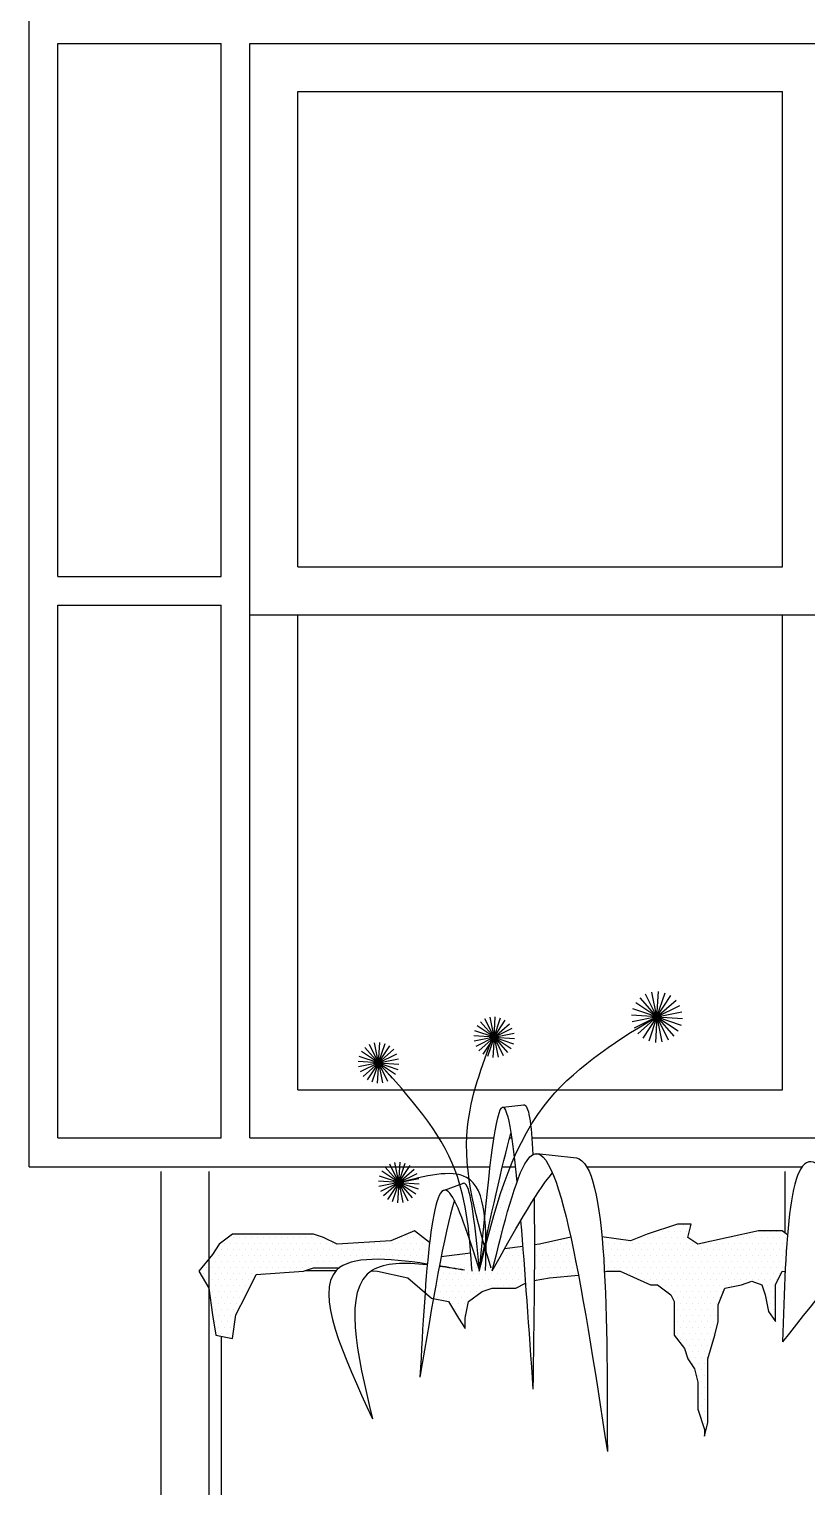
# Model space of a CAD drawing. Extents: x -7 to 295, y -11 to 39.
# Drawn here: x 201.879 to 202.69, y 21.892 to 23.41 of the extents above; entities that cross this region are included whole.
import ezdxf

# ---------------------------------------------------------------- set-up
doc = ezdxf.new("R2010")
doc.units = 0
doc.header["$LTSCALE"] = 20
doc.layers.get('0').update_dxf_attribs({"linetype": 'CONTINUOUS'})
for name, color, linetype in [('TELHADO', 1, 'CONTINUOUS'), ('VEGETAÇÃO', 92, 'CONTINUOUS'), ('VISTAP', 244, 'CONTINUOUS')]:
    doc.layers.add(name, color=color, linetype=linetype)

# ---------------------------------------------------------------- blocks, each defined once
blk = doc.blocks.new('*X38')
at = {"color": 0, "linetype": 'CONTINUOUS'}
for p, q in [((-18.7625, -31.175), (-18.7625, -31.175)), ((-18.75625, -31.175), (-18.75625, -31.175)), ((-18.75, -31.175), (-18.75, -31.175)), ((-18.74375, -31.175), (-18.74375, -31.175)), ((-18.7375, -31.175), (-18.7375, -31.175)), ((-18.73125, -31.175), (-18.73125, -31.175)), ((-18.725, -31.175), (-18.725, -31.175)), ((-18.71875, -31.175), (-18.71875, -31.175)), ((-18.7125, -31.175), (-18.7125, -31.175)), ((-18.70625, -31.175), (-18.70625, -31.175)), ((-18.7, -31.175), (-18.7, -31.175)), ((-18.69375, -31.175), (-18.69375, -31.175)), ((-18.6875, -31.175), (-18.6875, -31.175)), ((-18.68125, -31.175), (-18.68125, -31.175)), ((-18.675, -31.175), (-18.675, -31.175)), ((-18.66875, -31.175), (-18.66875, -31.175)), ((-18.5875, -31.175), (-18.5875, -31.175)), ((-18.58125, -31.175), (-18.58125, -31.175)), ((-18.575, -31.175), (-18.575, -31.175)), ((-18.56875, -31.175), (-18.56875, -31.175)), ((-18.775, -31.1875), (-18.775, -31.1875)), ((-18.771875, -31.18125), (-18.771875, -31.18125)), ((-18.76875, -31.1875), (-18.76875, -31.1875)), ((-18.765625, -31.18125), (-18.765625, -31.18125)), ((-18.7625, -31.1875), (-18.7625, -31.1875)), ((-18.759375, -31.18125), (-18.759375, -31.18125)), ((-18.75625, -31.1875), (-18.75625, -31.1875)), ((-18.753125, -31.18125), (-18.753125, -31.18125)), ((-18.75, -31.1875), (-18.75, -31.1875)), ((-18.746875, -31.18125), (-18.746875, -31.18125)), ((-18.74375, -31.1875), (-18.74375, -31.1875)), ((-18.740625, -31.18125), (-18.740625, -31.18125)), ((-18.7375, -31.1875), (-18.7375, -31.1875)), ((-18.734375, -31.18125), (-18.734375, -31.18125)), ((-18.73125, -31.1875), (-18.73125, -31.1875)), ((-18.728125, -31.18125), (-18.728125, -31.18125)), ((-18.725, -31.1875), (-18.725, -31.1875)), ((-18.721875, -31.18125), (-18.721875, -31.18125)), ((-18.71875, -31.1875), (-18.71875, -31.1875)), ((-18.715625, -31.18125), (-18.715625, -31.18125)), ((-18.7125, -31.1875), (-18.7125, -31.1875)), ((-18.709375, -31.18125), (-18.709375, -31.18125)), ((-18.70625, -31.1875), (-18.70625, -31.1875)), ((-18.703125, -31.18125), (-18.703125, -31.18125)), ((-18.7, -31.1875), (-18.7, -31.1875)), ((-18.696875, -31.18125), (-18.696875, -31.18125)), ((-18.69375, -31.1875), (-18.69375, -31.1875)), ((-18.690625, -31.18125), (-18.690625, -31.18125)), ((-18.6875, -31.1875), (-18.6875, -31.1875)), ((-18.684375, -31.18125), (-18.684375, -31.18125)), ((-18.68125, -31.1875), (-18.68125, -31.1875)), ((-18.678125, -31.18125), (-18.678125, -31.18125)), ((-18.675, -31.1875), (-18.675, -31.1875)), ((-18.671875, -31.18125), (-18.671875, -31.18125)), ((-18.66875, -31.1875), (-18.66875, -31.1875)), ((-18.665625, -31.18125), (-18.665625, -31.18125)), ((-18.6625, -31.1875), (-18.6625, -31.1875)), ((-18.659375, -31.18125), (-18.659375, -31.18125)), ((-18.65625, -31.1875), (-18.65625, -31.1875)), ((-18.65, -31.1875), (-18.65, -31.1875)), ((-18.64375, -31.1875), (-18.64375, -31.1875)), ((-18.640625, -31.18125), (-18.640625, -31.18125)), ((-18.6375, -31.1875), (-18.6375, -31.1875)), ((-18.634375, -31.18125), (-18.634375, -31.18125)), ((-18.63125, -31.1875), (-18.63125, -31.1875)), ((-18.628125, -31.18125), (-18.628125, -31.18125)), ((-18.625, -31.1875), (-18.625, -31.1875)), ((-18.621875, -31.18125), (-18.621875, -31.18125)), ((-18.61875, -31.1875), (-18.61875, -31.1875)), ((-18.615625, -31.18125), (-18.615625, -31.18125)), ((-18.6125, -31.1875), (-18.6125, -31.1875)), ((-18.609375, -31.18125), (-18.609375, -31.18125)), ((-18.60625, -31.1875), (-18.60625, -31.1875)), ((-18.603125, -31.18125), (-18.603125, -31.18125)), ((-18.6, -31.1875), (-18.6, -31.1875)), ((-18.596875, -31.18125), (-18.596875, -31.18125)), ((-18.59375, -31.1875), (-18.59375, -31.1875)), ((-18.590625, -31.18125), (-18.590625, -31.18125)), ((-18.5875, -31.1875), (-18.5875, -31.1875)), ((-18.584375, -31.18125), (-18.584375, -31.18125)), ((-18.58125, -31.1875), (-18.58125, -31.1875)), ((-18.578125, -31.18125), (-18.578125, -31.18125)), ((-18.575, -31.1875), (-18.575, -31.1875)), ((-18.571875, -31.18125), (-18.571875, -31.18125)), ((-18.56875, -31.1875), (-18.56875, -31.1875)), ((-18.565625, -31.18125), (-18.565625, -31.18125)), ((-18.5625, -31.1875), (-18.5625, -31.1875)), ((-18.559375, -31.18125), (-18.559375, -31.18125)), ((-18.7875, -31.2), (-18.7875, -31.2)), ((-18.784375, -31.19375), (-18.784375, -31.19375)), ((-18.78125, -31.2), (-18.78125, -31.2)), ((-18.778125, -31.19375), (-18.778125, -31.19375)), ((-18.775, -31.2), (-18.775, -31.2)), ((-18.771875, -31.19375), (-18.771875, -31.19375)), ((-18.76875, -31.2), (-18.76875, -31.2)), ((-18.765625, -31.19375), (-18.765625, -31.19375)), ((-18.7625, -31.2), (-18.7625, -31.2)), ((-18.759375, -31.19375), (-18.759375, -31.19375)), ((-18.75625, -31.2), (-18.75625, -31.2)), ((-18.753125, -31.19375), (-18.753125, -31.19375)), ((-18.75, -31.2), (-18.75, -31.2)), ((-18.746875, -31.19375), (-18.746875, -31.19375)), ((-18.74375, -31.2), (-18.74375, -31.2)), ((-18.740625, -31.19375), (-18.740625, -31.19375)), ((-18.7375, -31.2), (-18.7375, -31.2)), ((-18.734375, -31.19375), (-18.734375, -31.19375)), ((-18.73125, -31.2), (-18.73125, -31.2)), ((-18.728125, -31.19375), (-18.728125, -31.19375)), ((-18.725, -31.2), (-18.725, -31.2)), ((-18.721875, -31.19375), (-18.721875, -31.19375)), ((-18.71875, -31.2), (-18.71875, -31.2)), ((-18.715625, -31.19375), (-18.715625, -31.19375)), ((-18.7125, -31.2), (-18.7125, -31.2)), ((-18.709375, -31.19375), (-18.709375, -31.19375)), ((-18.70625, -31.2), (-18.70625, -31.2)), ((-18.703125, -31.19375), (-18.703125, -31.19375)), ((-18.7, -31.2), (-18.7, -31.2)), ((-18.696875, -31.19375), (-18.696875, -31.19375)), ((-18.69375, -31.2), (-18.69375, -31.2)), ((-18.690625, -31.19375), (-18.690625, -31.19375)), ((-18.6875, -31.2), (-18.6875, -31.2)), ((-18.684375, -31.19375), (-18.684375, -31.19375)), ((-18.68125, -31.2), (-18.68125, -31.2)), ((-18.678125, -31.19375), (-18.678125, -31.19375)), ((-18.675, -31.2), (-18.675, -31.2)), ((-18.671875, -31.19375), (-18.671875, -31.19375)), ((-18.66875, -31.2), (-18.66875, -31.2)), ((-18.665625, -31.19375), (-18.665625, -31.19375)), ((-18.6625, -31.2), (-18.6625, -31.2)), ((-18.659375, -31.19375), (-18.659375, -31.19375)), ((-18.65625, -31.2), (-18.65625, -31.2)), ((-18.653125, -31.19375), (-18.653125, -31.19375)), ((-18.65, -31.2), (-18.65, -31.2)), ((-18.646875, -31.19375), (-18.646875, -31.19375)), ((-18.64375, -31.2), (-18.64375, -31.2)), ((-18.640625, -31.19375), (-18.640625, -31.19375)), ((-18.6375, -31.2), (-18.6375, -31.2)), ((-18.634375, -31.19375), (-18.634375, -31.19375)), ((-18.628125, -31.19375), (-18.628125, -31.19375)), ((-18.621875, -31.19375), (-18.621875, -31.19375)), ((-18.615625, -31.19375), (-18.615625, -31.19375)), ((-18.609375, -31.19375), (-18.609375, -31.19375)), ((-18.603125, -31.19375), (-18.603125, -31.19375)), ((-18.596875, -31.19375), (-18.596875, -31.19375)), ((-18.590625, -31.19375), (-18.590625, -31.19375)), ((-18.584375, -31.19375), (-18.584375, -31.19375)), ((-18.578125, -31.19375), (-18.578125, -31.19375)), ((-18.575, -31.2), (-18.575, -31.2)), ((-18.571875, -31.19375), (-18.571875, -31.19375)), ((-18.56875, -31.2), (-18.56875, -31.2)), ((-18.565625, -31.19375), (-18.565625, -31.19375)), ((-18.5625, -31.2), (-18.5625, -31.2)), ((-18.79375, -31.2125), (-18.79375, -31.2125)), ((-18.790625, -31.20625), (-18.790625, -31.20625)), ((-18.790625, -31.21875), (-18.790625, -31.21875)), ((-18.7875, -31.2125), (-18.7875, -31.2125)), ((-18.784375, -31.20625), (-18.784375, -31.20625)), ((-18.784375, -31.21875), (-18.784375, -31.21875)), ((-18.78125, -31.2125), (-18.78125, -31.2125)), ((-18.778125, -31.20625), (-18.778125, -31.20625)), ((-18.778125, -31.21875), (-18.778125, -31.21875)), ((-18.775, -31.2125), (-18.775, -31.2125)), ((-18.771875, -31.20625), (-18.771875, -31.20625)), ((-18.771875, -31.21875), (-18.771875, -31.21875)), ((-18.76875, -31.2125), (-18.76875, -31.2125)), ((-18.765625, -31.20625), (-18.765625, -31.20625)), ((-18.765625, -31.21875), (-18.765625, -31.21875)), ((-18.7625, -31.2125), (-18.7625, -31.2125)), ((-18.759375, -31.20625), (-18.759375, -31.20625)), ((-18.759375, -31.21875), (-18.759375, -31.21875)), ((-18.75625, -31.2125), (-18.75625, -31.2125)), ((-18.753125, -31.20625), (-18.753125, -31.20625)), ((-18.753125, -31.21875), (-18.753125, -31.21875)), ((-18.75, -31.2125), (-18.75, -31.2125)), ((-18.746875, -31.20625), (-18.746875, -31.20625)), ((-18.746875, -31.21875), (-18.746875, -31.21875)), ((-18.74375, -31.2125), (-18.74375, -31.2125)), ((-18.740625, -31.20625), (-18.740625, -31.20625)), ((-18.7375, -31.2125), (-18.7375, -31.2125)), ((-18.734375, -31.20625), (-18.734375, -31.20625)), ((-18.73125, -31.2125), (-18.73125, -31.2125)), ((-18.728125, -31.20625), (-18.728125, -31.20625)), ((-18.725, -31.2125), (-18.725, -31.2125)), ((-18.721875, -31.20625), (-18.721875, -31.20625)), ((-18.715625, -31.20625), (-18.715625, -31.20625)), ((-18.709375, -31.20625), (-18.709375, -31.20625)), ((-18.703125, -31.20625), (-18.703125, -31.20625)), ((-18.696875, -31.20625), (-18.696875, -31.20625)), ((-18.690625, -31.20625), (-18.690625, -31.20625)), ((-18.684375, -31.20625), (-18.684375, -31.20625)), ((-18.678125, -31.20625), (-18.678125, -31.20625)), ((-18.671875, -31.20625), (-18.671875, -31.20625)), ((-18.665625, -31.20625), (-18.665625, -31.20625)), ((-18.659375, -31.20625), (-18.659375, -31.20625)), ((-18.653125, -31.20625), (-18.653125, -31.20625)), ((-18.7875, -31.225), (-18.7875, -31.225)), ((-18.784375, -31.23125), (-18.784375, -31.23125)), ((-18.78125, -31.225), (-18.78125, -31.225)), ((-18.778125, -31.23125), (-18.778125, -31.23125)), ((-18.775, -31.225), (-18.775, -31.225)), ((-18.771875, -31.23125), (-18.771875, -31.23125)), ((-18.76875, -31.225), (-18.76875, -31.225)), ((-18.765625, -31.23125), (-18.765625, -31.23125)), ((-18.7625, -31.225), (-18.7625, -31.225)), ((-18.759375, -31.23125), (-18.759375, -31.23125)), ((-18.75625, -31.225), (-18.75625, -31.225)), ((-18.753125, -31.23125), (-18.753125, -31.23125)), ((-18.75, -31.225), (-18.75, -31.225)), ((-18.784375, -31.24375), (-18.784375, -31.24375)), ((-18.78125, -31.2375), (-18.78125, -31.2375)), ((-18.78125, -31.25), (-18.78125, -31.25)), ((-18.778125, -31.24375), (-18.778125, -31.24375)), ((-18.775, -31.2375), (-18.775, -31.2375)), ((-18.775, -31.25), (-18.775, -31.25)), ((-18.771875, -31.24375), (-18.771875, -31.24375)), ((-18.76875, -31.2375), (-18.76875, -31.2375)), ((-18.76875, -31.25), (-18.76875, -31.25)), ((-18.765625, -31.24375), (-18.765625, -31.24375)), ((-18.7625, -31.2375), (-18.7625, -31.2375)), ((-18.7625, -31.25), (-18.7625, -31.25)), ((-18.759375, -31.24375), (-18.759375, -31.24375)), ((-18.75625, -31.2375), (-18.75625, -31.2375)), ((-18.78125, -31.2625), (-18.78125, -31.2625)), ((-18.778125, -31.25625), (-18.778125, -31.25625)), ((-18.775, -31.2625), (-18.775, -31.2625)), ((-18.771875, -31.25625), (-18.771875, -31.25625)), ((-18.76875, -31.2625), (-18.76875, -31.2625)), ((-18.765625, -31.25625), (-18.765625, -31.25625)), ((-18.7625, -31.2625), (-18.7625, -31.2625)), ((-18.778125, -31.26875), (-18.778125, -31.26875)), ((-18.775, -31.275), (-18.775, -31.275)), ((-18.771875, -31.26875), (-18.771875, -31.26875)), ((-18.76875, -31.275), (-18.76875, -31.275)), ((-18.765625, -31.26875), (-18.765625, -31.26875)), ((-18.7625, -31.275), (-18.7625, -31.275))]:
    blk.add_line(p, q, dxfattribs=at)
blk = doc.blocks.new('*X39')
at = {"color": 0, "linetype": 'CONTINUOUS'}
for p, q in [((-18.475, -31.1125), (-18.475, -31.1125)), ((-18.471875, -31.10625), (-18.471875, -31.10625)), ((-18.46875, -31.1125), (-18.46875, -31.1125)), ((-18.465625, -31.10625), (-18.465625, -31.10625)), ((-18.515625, -31.11875), (-18.515625, -31.11875)), ((-18.5125, -31.125), (-18.5125, -31.125)), ((-18.509375, -31.11875), (-18.509375, -31.11875)), ((-18.50625, -31.125), (-18.50625, -31.125)), ((-18.503125, -31.11875), (-18.503125, -31.11875)), ((-18.5, -31.125), (-18.5, -31.125)), ((-18.496875, -31.11875), (-18.496875, -31.11875)), ((-18.49375, -31.125), (-18.49375, -31.125)), ((-18.490625, -31.11875), (-18.490625, -31.11875)), ((-18.4875, -31.125), (-18.4875, -31.125)), ((-18.484375, -31.11875), (-18.484375, -31.11875)), ((-18.48125, -31.125), (-18.48125, -31.125)), ((-18.478125, -31.11875), (-18.478125, -31.11875)), ((-18.475, -31.125), (-18.475, -31.125)), ((-18.471875, -31.11875), (-18.471875, -31.11875)), ((-18.515625, -31.13125), (-18.515625, -31.13125)), ((-18.5125, -31.1375), (-18.5125, -31.1375)), ((-18.509375, -31.13125), (-18.509375, -31.13125)), ((-18.509375, -31.14375), (-18.509375, -31.14375)), ((-18.50625, -31.1375), (-18.50625, -31.1375)), ((-18.503125, -31.13125), (-18.503125, -31.13125)), ((-18.503125, -31.14375), (-18.503125, -31.14375)), ((-18.5, -31.1375), (-18.5, -31.1375)), ((-18.496875, -31.13125), (-18.496875, -31.13125)), ((-18.496875, -31.14375), (-18.496875, -31.14375)), ((-18.49375, -31.1375), (-18.49375, -31.1375)), ((-18.490625, -31.13125), (-18.490625, -31.13125)), ((-18.490625, -31.14375), (-18.490625, -31.14375)), ((-18.4875, -31.1375), (-18.4875, -31.1375)), ((-18.484375, -31.13125), (-18.484375, -31.13125)), ((-18.484375, -31.14375), (-18.484375, -31.14375)), ((-18.48125, -31.1375), (-18.48125, -31.1375)), ((-18.478125, -31.13125), (-18.478125, -31.13125)), ((-18.478125, -31.14375), (-18.478125, -31.14375)), ((-18.475, -31.1375), (-18.475, -31.1375)), ((-18.471875, -31.13125), (-18.471875, -31.13125)), ((-18.5125, -31.15), (-18.5125, -31.15)), ((-18.509375, -31.15625), (-18.509375, -31.15625)), ((-18.50625, -31.15), (-18.50625, -31.15)), ((-18.503125, -31.15625), (-18.503125, -31.15625)), ((-18.5, -31.15), (-18.5, -31.15)), ((-18.496875, -31.15625), (-18.496875, -31.15625)), ((-18.49375, -31.15), (-18.49375, -31.15)), ((-18.490625, -31.15625), (-18.490625, -31.15625)), ((-18.4875, -31.15), (-18.4875, -31.15)), ((-18.484375, -31.15625), (-18.484375, -31.15625)), ((-18.48125, -31.15), (-18.48125, -31.15)), ((-18.509375, -31.16875), (-18.509375, -31.16875)), ((-18.50625, -31.1625), (-18.50625, -31.1625)), ((-18.50625, -31.175), (-18.50625, -31.175)), ((-18.503125, -31.16875), (-18.503125, -31.16875)), ((-18.5, -31.1625), (-18.5, -31.1625)), ((-18.5, -31.175), (-18.5, -31.175)), ((-18.496875, -31.16875), (-18.496875, -31.16875)), ((-18.49375, -31.1625), (-18.49375, -31.1625)), ((-18.490625, -31.16875), (-18.490625, -31.16875)), ((-18.4875, -31.1625), (-18.4875, -31.1625)), ((-18.484375, -31.16875), (-18.484375, -31.16875)), ((-18.48125, -31.1625), (-18.48125, -31.1625)), ((-18.4125, -31.175), (-18.4125, -31.175)), ((-18.515625, -31.18125), (-18.515625, -31.18125)), ((-18.50625, -31.1875), (-18.50625, -31.1875)), ((-18.503125, -31.18125), (-18.503125, -31.18125)), ((-18.496875, -31.18125), (-18.496875, -31.18125)), ((-18.49375, -31.1875), (-18.49375, -31.1875)), ((-18.490625, -31.18125), (-18.490625, -31.18125)), ((-18.4875, -31.1875), (-18.4875, -31.1875)), ((-18.475, -31.1875), (-18.475, -31.1875)), ((-18.46875, -31.1875), (-18.46875, -31.1875)), ((-18.4625, -31.1875), (-18.4625, -31.1875)), ((-18.44375, -31.1875), (-18.44375, -31.1875)), ((-18.4375, -31.1875), (-18.4375, -31.1875)), ((-18.434375, -31.18125), (-18.434375, -31.18125)), ((-18.43125, -31.1875), (-18.43125, -31.1875)), ((-18.428125, -31.18125), (-18.428125, -31.18125)), ((-18.425, -31.1875), (-18.425, -31.1875)), ((-18.421875, -31.18125), (-18.421875, -31.18125)), ((-18.41875, -31.1875), (-18.41875, -31.1875)), ((-18.415625, -31.18125), (-18.415625, -31.18125)), ((-18.4125, -31.1875), (-18.4125, -31.1875)), ((-18.409375, -31.18125), (-18.409375, -31.18125)), ((-18.528125, -31.19375), (-18.528125, -31.19375)), ((-18.521875, -31.19375), (-18.521875, -31.19375)), ((-18.515625, -31.19375), (-18.515625, -31.19375)), ((-18.503125, -31.19375), (-18.503125, -31.19375)), ((-18.5, -31.2), (-18.5, -31.2)), ((-18.49375, -31.2), (-18.49375, -31.2)), ((-18.48125, -31.2), (-18.48125, -31.2)), ((-18.478125, -31.19375), (-18.478125, -31.19375)), ((-18.475, -31.2), (-18.475, -31.2)), ((-18.471875, -31.19375), (-18.471875, -31.19375)), ((-18.46875, -31.2), (-18.46875, -31.2)), ((-18.465625, -31.19375), (-18.465625, -31.19375)), ((-18.4625, -31.2), (-18.4625, -31.2)), ((-18.446875, -31.19375), (-18.446875, -31.19375)), ((-18.44375, -31.2), (-18.44375, -31.2)), ((-18.440625, -31.19375), (-18.440625, -31.19375)), ((-18.4375, -31.2), (-18.4375, -31.2)), ((-18.434375, -31.19375), (-18.434375, -31.19375)), ((-18.43125, -31.2), (-18.43125, -31.2)), ((-18.428125, -31.19375), (-18.428125, -31.19375)), ((-18.425, -31.2), (-18.425, -31.2)), ((-18.421875, -31.19375), (-18.421875, -31.19375)), ((-18.41875, -31.2), (-18.41875, -31.2)), ((-18.415625, -31.19375), (-18.415625, -31.19375)), ((-18.4125, -31.2), (-18.4125, -31.2)), ((-18.409375, -31.19375), (-18.409375, -31.19375)), ((-18.40625, -31.2), (-18.40625, -31.2)), ((-18.546875, -31.20625), (-18.546875, -31.20625)), ((-18.546875, -31.21875), (-18.546875, -31.21875)), ((-18.54375, -31.2125), (-18.54375, -31.2125)), ((-18.540625, -31.20625), (-18.540625, -31.20625)), ((-18.540625, -31.21875), (-18.540625, -31.21875)), ((-18.5375, -31.2125), (-18.5375, -31.2125)), ((-18.534375, -31.20625), (-18.534375, -31.20625)), ((-18.534375, -31.21875), (-18.534375, -31.21875)), ((-18.53125, -31.2125), (-18.53125, -31.2125)), ((-18.528125, -31.20625), (-18.528125, -31.20625)), ((-18.528125, -31.21875), (-18.528125, -31.21875)), ((-18.525, -31.2125), (-18.525, -31.2125)), ((-18.521875, -31.20625), (-18.521875, -31.20625)), ((-18.521875, -31.21875), (-18.521875, -31.21875)), ((-18.51875, -31.2125), (-18.51875, -31.2125)), ((-18.515625, -31.20625), (-18.515625, -31.20625)), ((-18.515625, -31.21875), (-18.515625, -31.21875)), ((-18.5125, -31.2125), (-18.5125, -31.2125)), ((-18.509375, -31.20625), (-18.509375, -31.20625)), ((-18.509375, -31.21875), (-18.509375, -31.21875)), ((-18.50625, -31.2125), (-18.50625, -31.2125)), ((-18.503125, -31.20625), (-18.503125, -31.20625)), ((-18.503125, -31.21875), (-18.503125, -31.21875)), ((-18.5, -31.2125), (-18.5, -31.2125)), ((-18.496875, -31.20625), (-18.496875, -31.20625)), ((-18.496875, -31.21875), (-18.496875, -31.21875)), ((-18.49375, -31.2125), (-18.49375, -31.2125)), ((-18.490625, -31.20625), (-18.490625, -31.20625)), ((-18.490625, -31.21875), (-18.490625, -31.21875)), ((-18.4875, -31.2125), (-18.4875, -31.2125)), ((-18.484375, -31.20625), (-18.484375, -31.20625)), ((-18.484375, -31.21875), (-18.484375, -31.21875)), ((-18.48125, -31.2125), (-18.48125, -31.2125)), ((-18.478125, -31.20625), (-18.478125, -31.20625)), ((-18.478125, -31.21875), (-18.478125, -31.21875)), ((-18.475, -31.2125), (-18.475, -31.2125)), ((-18.471875, -31.20625), (-18.471875, -31.20625)), ((-18.471875, -31.21875), (-18.471875, -31.21875)), ((-18.46875, -31.2125), (-18.46875, -31.2125)), ((-18.465625, -31.20625), (-18.465625, -31.20625)), ((-18.465625, -31.21875), (-18.465625, -31.21875)), ((-18.4625, -31.2125), (-18.4625, -31.2125)), ((-18.459375, -31.20625), (-18.459375, -31.20625)), ((-18.459375, -31.21875), (-18.459375, -31.21875)), ((-18.446875, -31.20625), (-18.446875, -31.20625)), ((-18.446875, -31.21875), (-18.446875, -31.21875)), ((-18.44375, -31.2125), (-18.44375, -31.2125)), ((-18.440625, -31.20625), (-18.440625, -31.20625)), ((-18.4375, -31.2125), (-18.4375, -31.2125)), ((-18.434375, -31.20625), (-18.434375, -31.20625)), ((-18.43125, -31.2125), (-18.43125, -31.2125)), ((-18.428125, -31.20625), (-18.428125, -31.20625)), ((-18.425, -31.2125), (-18.425, -31.2125)), ((-18.421875, -31.20625), (-18.421875, -31.20625)), ((-18.41875, -31.2125), (-18.41875, -31.2125)), ((-18.415625, -31.20625), (-18.415625, -31.20625)), ((-18.4125, -31.2125), (-18.4125, -31.2125)), ((-18.409375, -31.20625), (-18.409375, -31.20625)), ((-18.40625, -31.2125), (-18.40625, -31.2125)), ((-18.55, -31.225), (-18.55, -31.225)), ((-18.546875, -31.23125), (-18.546875, -31.23125)), ((-18.54375, -31.225), (-18.54375, -31.225)), ((-18.540625, -31.23125), (-18.540625, -31.23125)), ((-18.5375, -31.225), (-18.5375, -31.225)), ((-18.534375, -31.23125), (-18.534375, -31.23125)), ((-18.53125, -31.225), (-18.53125, -31.225)), ((-18.528125, -31.23125), (-18.528125, -31.23125)), ((-18.525, -31.225), (-18.525, -31.225)), ((-18.521875, -31.23125), (-18.521875, -31.23125)), ((-18.51875, -31.225), (-18.51875, -31.225)), ((-18.515625, -31.23125), (-18.515625, -31.23125)), ((-18.5125, -31.225), (-18.5125, -31.225)), ((-18.509375, -31.23125), (-18.509375, -31.23125)), ((-18.50625, -31.225), (-18.50625, -31.225)), ((-18.5, -31.225), (-18.5, -31.225)), ((-18.49375, -31.225), (-18.49375, -31.225)), ((-18.4875, -31.225), (-18.4875, -31.225)), ((-18.48125, -31.225), (-18.48125, -31.225)), ((-18.475, -31.225), (-18.475, -31.225)), ((-18.46875, -31.225), (-18.46875, -31.225)), ((-18.55, -31.2375), (-18.55, -31.2375)), ((-18.54375, -31.2375), (-18.54375, -31.2375)), ((-18.5375, -31.2375), (-18.5375, -31.2375)), ((-18.534375, -31.24375), (-18.534375, -31.24375)), ((-18.53125, -31.2375), (-18.53125, -31.2375)), ((-18.53125, -31.25), (-18.53125, -31.25)), ((-18.528125, -31.24375), (-18.528125, -31.24375)), ((-18.525, -31.2375), (-18.525, -31.2375)), ((-18.525, -31.25), (-18.525, -31.25)), ((-18.521875, -31.24375), (-18.521875, -31.24375)), ((-18.51875, -31.2375), (-18.51875, -31.2375)), ((-18.5125, -31.2375), (-18.5125, -31.2375)), ((-18.528125, -31.25625), (-18.528125, -31.25625)), ((-18.525, -31.2625), (-18.525, -31.2625)), ((-18.521875, -31.25625), (-18.521875, -31.25625))]:
    blk.add_line(p, q, dxfattribs=at)
blk = doc.blocks.new('*X40')
at = {"color": 0, "linetype": 'CONTINUOUS'}
for p, q in [((-18.375, -31.175), (-18.375, -31.175)), ((-18.3375, -31.175), (-18.3375, -31.175)), ((-18.33125, -31.175), (-18.33125, -31.175)), ((-18.325, -31.175), (-18.325, -31.175)), ((-18.321875, -31.16875), (-18.321875, -31.16875)), ((-18.31875, -31.175), (-18.31875, -31.175)), ((-18.315625, -31.16875), (-18.315625, -31.16875)), ((-18.3125, -31.175), (-18.3125, -31.175)), ((-18.309375, -31.16875), (-18.309375, -31.16875)), ((-18.30625, -31.175), (-18.30625, -31.175)), ((-18.303125, -31.16875), (-18.303125, -31.16875)), ((-18.3, -31.1625), (-18.3, -31.1625)), ((-18.3, -31.175), (-18.3, -31.175)), ((-18.296875, -31.16875), (-18.296875, -31.16875)), ((-18.29375, -31.1625), (-18.29375, -31.1625)), ((-18.29375, -31.175), (-18.29375, -31.175)), ((-18.290625, -31.16875), (-18.290625, -31.16875)), ((-18.2875, -31.1625), (-18.2875, -31.1625)), ((-18.24375, -31.175), (-18.24375, -31.175)), ((-18.2375, -31.175), (-18.2375, -31.175)), ((-18.23125, -31.175), (-18.23125, -31.175)), ((-18.225, -31.175), (-18.225, -31.175)), ((-18.21875, -31.175), (-18.21875, -31.175)), ((-18.215625, -31.16875), (-18.215625, -31.16875)), ((-18.2125, -31.175), (-18.2125, -31.175)), ((-18.209375, -31.16875), (-18.209375, -31.16875)), ((-18.20625, -31.175), (-18.20625, -31.175)), ((-18.203125, -31.16875), (-18.203125, -31.16875)), ((-18.2, -31.175), (-18.2, -31.175)), ((-18.196875, -31.16875), (-18.196875, -31.16875)), ((-18.19375, -31.175), (-18.19375, -31.175)), ((-18.190625, -31.16875), (-18.190625, -31.16875)), ((-18.1875, -31.175), (-18.1875, -31.175)), ((-18.375, -31.1875), (-18.375, -31.1875)), ((-18.371875, -31.18125), (-18.371875, -31.18125)), ((-18.36875, -31.1875), (-18.36875, -31.1875)), ((-18.365625, -31.18125), (-18.365625, -31.18125)), ((-18.3625, -31.1875), (-18.3625, -31.1875)), ((-18.359375, -31.18125), (-18.359375, -31.18125)), ((-18.35625, -31.1875), (-18.35625, -31.1875)), ((-18.353125, -31.18125), (-18.353125, -31.18125)), ((-18.35, -31.1875), (-18.35, -31.1875)), ((-18.346875, -31.18125), (-18.346875, -31.18125)), ((-18.34375, -31.1875), (-18.34375, -31.1875)), ((-18.340625, -31.18125), (-18.340625, -31.18125)), ((-18.3375, -31.1875), (-18.3375, -31.1875)), ((-18.334375, -31.18125), (-18.334375, -31.18125)), ((-18.33125, -31.1875), (-18.33125, -31.1875)), ((-18.328125, -31.18125), (-18.328125, -31.18125)), ((-18.325, -31.1875), (-18.325, -31.1875)), ((-18.321875, -31.18125), (-18.321875, -31.18125)), ((-18.31875, -31.1875), (-18.31875, -31.1875)), ((-18.315625, -31.18125), (-18.315625, -31.18125)), ((-18.3125, -31.1875), (-18.3125, -31.1875)), ((-18.309375, -31.18125), (-18.309375, -31.18125)), ((-18.30625, -31.1875), (-18.30625, -31.1875)), ((-18.303125, -31.18125), (-18.303125, -31.18125)), ((-18.3, -31.1875), (-18.3, -31.1875)), ((-18.296875, -31.18125), (-18.296875, -31.18125)), ((-18.29375, -31.1875), (-18.29375, -31.1875)), ((-18.290625, -31.18125), (-18.290625, -31.18125)), ((-18.2875, -31.1875), (-18.2875, -31.1875)), ((-18.284375, -31.18125), (-18.284375, -31.18125)), ((-18.28125, -31.1875), (-18.28125, -31.1875)), ((-18.275, -31.1875), (-18.275, -31.1875)), ((-18.271875, -31.18125), (-18.271875, -31.18125)), ((-18.26875, -31.1875), (-18.26875, -31.1875)), ((-18.265625, -31.18125), (-18.265625, -31.18125)), ((-18.2625, -31.1875), (-18.2625, -31.1875)), ((-18.259375, -31.18125), (-18.259375, -31.18125)), ((-18.25625, -31.1875), (-18.25625, -31.1875)), ((-18.253125, -31.18125), (-18.253125, -31.18125)), ((-18.25, -31.1875), (-18.25, -31.1875)), ((-18.246875, -31.18125), (-18.246875, -31.18125)), ((-18.24375, -31.1875), (-18.24375, -31.1875)), ((-18.240625, -31.18125), (-18.240625, -31.18125)), ((-18.2375, -31.1875), (-18.2375, -31.1875)), ((-18.234375, -31.18125), (-18.234375, -31.18125)), ((-18.23125, -31.1875), (-18.23125, -31.1875)), ((-18.228125, -31.18125), (-18.228125, -31.18125)), ((-18.225, -31.1875), (-18.225, -31.1875)), ((-18.221875, -31.18125), (-18.221875, -31.18125)), ((-18.21875, -31.1875), (-18.21875, -31.1875)), ((-18.215625, -31.18125), (-18.215625, -31.18125)), ((-18.2125, -31.1875), (-18.2125, -31.1875)), ((-18.209375, -31.18125), (-18.209375, -31.18125)), ((-18.20625, -31.1875), (-18.20625, -31.1875)), ((-18.203125, -31.18125), (-18.203125, -31.18125)), ((-18.2, -31.1875), (-18.2, -31.1875)), ((-18.196875, -31.18125), (-18.196875, -31.18125)), ((-18.19375, -31.1875), (-18.19375, -31.1875)), ((-18.190625, -31.18125), (-18.190625, -31.18125)), ((-18.1875, -31.1875), (-18.1875, -31.1875)), ((-18.375, -31.2), (-18.375, -31.2)), ((-18.371875, -31.19375), (-18.371875, -31.19375)), ((-18.36875, -31.2), (-18.36875, -31.2)), ((-18.365625, -31.19375), (-18.365625, -31.19375)), ((-18.3625, -31.2), (-18.3625, -31.2)), ((-18.359375, -31.19375), (-18.359375, -31.19375)), ((-18.35625, -31.2), (-18.35625, -31.2)), ((-18.353125, -31.19375), (-18.353125, -31.19375)), ((-18.35, -31.2), (-18.35, -31.2)), ((-18.346875, -31.19375), (-18.346875, -31.19375)), ((-18.34375, -31.2), (-18.34375, -31.2)), ((-18.340625, -31.19375), (-18.340625, -31.19375)), ((-18.3375, -31.2), (-18.3375, -31.2)), ((-18.334375, -31.19375), (-18.334375, -31.19375)), ((-18.33125, -31.2), (-18.33125, -31.2)), ((-18.328125, -31.19375), (-18.328125, -31.19375)), ((-18.325, -31.2), (-18.325, -31.2)), ((-18.321875, -31.19375), (-18.321875, -31.19375)), ((-18.31875, -31.2), (-18.31875, -31.2)), ((-18.315625, -31.19375), (-18.315625, -31.19375)), ((-18.3125, -31.2), (-18.3125, -31.2)), ((-18.309375, -31.19375), (-18.309375, -31.19375)), ((-18.30625, -31.2), (-18.30625, -31.2)), ((-18.303125, -31.19375), (-18.303125, -31.19375)), ((-18.3, -31.2), (-18.3, -31.2)), ((-18.296875, -31.19375), (-18.296875, -31.19375)), ((-18.29375, -31.2), (-18.29375, -31.2)), ((-18.290625, -31.19375), (-18.290625, -31.19375)), ((-18.2875, -31.2), (-18.2875, -31.2)), ((-18.284375, -31.19375), (-18.284375, -31.19375)), ((-18.28125, -31.2), (-18.28125, -31.2)), ((-18.278125, -31.19375), (-18.278125, -31.19375)), ((-18.275, -31.2), (-18.275, -31.2)), ((-18.271875, -31.19375), (-18.271875, -31.19375)), ((-18.26875, -31.2), (-18.26875, -31.2)), ((-18.265625, -31.19375), (-18.265625, -31.19375)), ((-18.2625, -31.2), (-18.2625, -31.2)), ((-18.259375, -31.19375), (-18.259375, -31.19375)), ((-18.25625, -31.2), (-18.25625, -31.2)), ((-18.253125, -31.19375), (-18.253125, -31.19375)), ((-18.25, -31.2), (-18.25, -31.2)), ((-18.246875, -31.19375), (-18.246875, -31.19375)), ((-18.24375, -31.2), (-18.24375, -31.2)), ((-18.240625, -31.19375), (-18.240625, -31.19375)), ((-18.2375, -31.2), (-18.2375, -31.2)), ((-18.234375, -31.19375), (-18.234375, -31.19375)), ((-18.23125, -31.2), (-18.23125, -31.2)), ((-18.228125, -31.19375), (-18.228125, -31.19375)), ((-18.225, -31.2), (-18.225, -31.2)), ((-18.221875, -31.19375), (-18.221875, -31.19375)), ((-18.21875, -31.2), (-18.21875, -31.2)), ((-18.215625, -31.19375), (-18.215625, -31.19375)), ((-18.2125, -31.2), (-18.2125, -31.2)), ((-18.209375, -31.19375), (-18.209375, -31.19375)), ((-18.20625, -31.2), (-18.20625, -31.2)), ((-18.203125, -31.19375), (-18.203125, -31.19375)), ((-18.2, -31.2), (-18.2, -31.2)), ((-18.196875, -31.19375), (-18.196875, -31.19375)), ((-18.19375, -31.2), (-18.19375, -31.2)), ((-18.190625, -31.19375), (-18.190625, -31.19375)), ((-18.1875, -31.2), (-18.1875, -31.2)), ((-18.371875, -31.20625), (-18.371875, -31.20625)), ((-18.365625, -31.20625), (-18.365625, -31.20625)), ((-18.359375, -31.20625), (-18.359375, -31.20625)), ((-18.353125, -31.20625), (-18.353125, -31.20625)), ((-18.35, -31.2125), (-18.35, -31.2125)), ((-18.346875, -31.20625), (-18.346875, -31.20625)), ((-18.34375, -31.2125), (-18.34375, -31.2125)), ((-18.340625, -31.20625), (-18.340625, -31.20625)), ((-18.3375, -31.2125), (-18.3375, -31.2125)), ((-18.334375, -31.20625), (-18.334375, -31.20625)), ((-18.334375, -31.21875), (-18.334375, -31.21875)), ((-18.33125, -31.2125), (-18.33125, -31.2125)), ((-18.328125, -31.20625), (-18.328125, -31.20625)), ((-18.328125, -31.21875), (-18.328125, -31.21875)), ((-18.325, -31.2125), (-18.325, -31.2125)), ((-18.321875, -31.20625), (-18.321875, -31.20625)), ((-18.321875, -31.21875), (-18.321875, -31.21875)), ((-18.31875, -31.2125), (-18.31875, -31.2125)), ((-18.315625, -31.20625), (-18.315625, -31.20625)), ((-18.315625, -31.21875), (-18.315625, -31.21875)), ((-18.3125, -31.2125), (-18.3125, -31.2125)), ((-18.309375, -31.20625), (-18.309375, -31.20625)), ((-18.309375, -31.21875), (-18.309375, -31.21875)), ((-18.30625, -31.2125), (-18.30625, -31.2125)), ((-18.303125, -31.20625), (-18.303125, -31.20625)), ((-18.303125, -31.21875), (-18.303125, -31.21875)), ((-18.3, -31.2125), (-18.3, -31.2125)), ((-18.296875, -31.20625), (-18.296875, -31.20625)), ((-18.296875, -31.21875), (-18.296875, -31.21875)), ((-18.29375, -31.2125), (-18.29375, -31.2125)), ((-18.290625, -31.20625), (-18.290625, -31.20625)), ((-18.290625, -31.21875), (-18.290625, -31.21875)), ((-18.2875, -31.2125), (-18.2875, -31.2125)), ((-18.284375, -31.20625), (-18.284375, -31.20625)), ((-18.284375, -31.21875), (-18.284375, -31.21875)), ((-18.28125, -31.2125), (-18.28125, -31.2125)), ((-18.278125, -31.20625), (-18.278125, -31.20625)), ((-18.278125, -31.21875), (-18.278125, -31.21875)), ((-18.275, -31.2125), (-18.275, -31.2125)), ((-18.271875, -31.20625), (-18.271875, -31.20625)), ((-18.271875, -31.21875), (-18.271875, -31.21875)), ((-18.26875, -31.2125), (-18.26875, -31.2125)), ((-18.265625, -31.20625), (-18.265625, -31.20625)), ((-18.265625, -31.21875), (-18.265625, -31.21875)), ((-18.2625, -31.2125), (-18.2625, -31.2125)), ((-18.259375, -31.20625), (-18.259375, -31.20625)), ((-18.259375, -31.21875), (-18.259375, -31.21875)), ((-18.25625, -31.2125), (-18.25625, -31.2125)), ((-18.253125, -31.20625), (-18.253125, -31.20625)), ((-18.253125, -31.21875), (-18.253125, -31.21875)), ((-18.25, -31.2125), (-18.25, -31.2125)), ((-18.246875, -31.20625), (-18.246875, -31.20625)), ((-18.246875, -31.21875), (-18.246875, -31.21875)), ((-18.24375, -31.2125), (-18.24375, -31.2125)), ((-18.240625, -31.20625), (-18.240625, -31.20625)), ((-18.240625, -31.21875), (-18.240625, -31.21875)), ((-18.2375, -31.2125), (-18.2375, -31.2125)), ((-18.234375, -31.20625), (-18.234375, -31.20625)), ((-18.234375, -31.21875), (-18.234375, -31.21875)), ((-18.23125, -31.2125), (-18.23125, -31.2125)), ((-18.228125, -31.20625), (-18.228125, -31.20625)), ((-18.228125, -31.21875), (-18.228125, -31.21875)), ((-18.225, -31.2125), (-18.225, -31.2125)), ((-18.221875, -31.20625), (-18.221875, -31.20625)), ((-18.221875, -31.21875), (-18.221875, -31.21875)), ((-18.21875, -31.2125), (-18.21875, -31.2125)), ((-18.215625, -31.20625), (-18.215625, -31.20625)), ((-18.215625, -31.21875), (-18.215625, -31.21875)), ((-18.2125, -31.2125), (-18.2125, -31.2125)), ((-18.209375, -31.20625), (-18.209375, -31.20625)), ((-18.209375, -31.21875), (-18.209375, -31.21875)), ((-18.20625, -31.2125), (-18.20625, -31.2125)), ((-18.203125, -31.20625), (-18.203125, -31.20625)), ((-18.203125, -31.21875), (-18.203125, -31.21875)), ((-18.2, -31.2125), (-18.2, -31.2125)), ((-18.196875, -31.20625), (-18.196875, -31.20625)), ((-18.196875, -31.21875), (-18.196875, -31.21875)), ((-18.19375, -31.2125), (-18.19375, -31.2125)), ((-18.190625, -31.20625), (-18.190625, -31.20625)), ((-18.31875, -31.225), (-18.31875, -31.225)), ((-18.3125, -31.225), (-18.3125, -31.225)), ((-18.309375, -31.23125), (-18.309375, -31.23125)), ((-18.30625, -31.225), (-18.30625, -31.225)), ((-18.303125, -31.23125), (-18.303125, -31.23125)), ((-18.3, -31.225), (-18.3, -31.225)), ((-18.296875, -31.23125), (-18.296875, -31.23125)), ((-18.29375, -31.225), (-18.29375, -31.225)), ((-18.290625, -31.23125), (-18.290625, -31.23125)), ((-18.2875, -31.225), (-18.2875, -31.225)), ((-18.284375, -31.23125), (-18.284375, -31.23125)), ((-18.28125, -31.225), (-18.28125, -31.225)), ((-18.278125, -31.23125), (-18.278125, -31.23125)), ((-18.275, -31.225), (-18.275, -31.225)), ((-18.271875, -31.23125), (-18.271875, -31.23125)), ((-18.26875, -31.225), (-18.26875, -31.225)), ((-18.265625, -31.23125), (-18.265625, -31.23125)), ((-18.2625, -31.225), (-18.2625, -31.225)), ((-18.259375, -31.23125), (-18.259375, -31.23125)), ((-18.25625, -31.225), (-18.25625, -31.225)), ((-18.253125, -31.23125), (-18.253125, -31.23125)), ((-18.25, -31.225), (-18.25, -31.225)), ((-18.24375, -31.225), (-18.24375, -31.225)), ((-18.2375, -31.225), (-18.2375, -31.225)), ((-18.20625, -31.225), (-18.20625, -31.225)), ((-18.203125, -31.23125), (-18.203125, -31.23125)), ((-18.2, -31.225), (-18.2, -31.225)), ((-18.3, -31.2375), (-18.3, -31.2375)), ((-18.3, -31.25), (-18.3, -31.25)), ((-18.296875, -31.24375), (-18.296875, -31.24375)), ((-18.29375, -31.2375), (-18.29375, -31.2375)), ((-18.29375, -31.25), (-18.29375, -31.25)), ((-18.290625, -31.24375), (-18.290625, -31.24375)), ((-18.2875, -31.2375), (-18.2875, -31.2375)), ((-18.2875, -31.25), (-18.2875, -31.25)), ((-18.284375, -31.24375), (-18.284375, -31.24375)), ((-18.28125, -31.2375), (-18.28125, -31.2375)), ((-18.28125, -31.25), (-18.28125, -31.25)), ((-18.278125, -31.24375), (-18.278125, -31.24375)), ((-18.275, -31.2375), (-18.275, -31.2375)), ((-18.275, -31.25), (-18.275, -31.25)), ((-18.271875, -31.24375), (-18.271875, -31.24375)), ((-18.26875, -31.2375), (-18.26875, -31.2375)), ((-18.26875, -31.25), (-18.26875, -31.25)), ((-18.265625, -31.24375), (-18.265625, -31.24375)), ((-18.2625, -31.2375), (-18.2625, -31.2375)), ((-18.2625, -31.25), (-18.2625, -31.25)), ((-18.259375, -31.24375), (-18.259375, -31.24375)), ((-18.25625, -31.2375), (-18.25625, -31.2375)), ((-18.20625, -31.2375), (-18.20625, -31.2375)), ((-18.203125, -31.24375), (-18.203125, -31.24375)), ((-18.2, -31.2375), (-18.2, -31.2375)), ((-18.2, -31.25), (-18.2, -31.25)), ((-18.3, -31.2625), (-18.3, -31.2625)), ((-18.296875, -31.25625), (-18.296875, -31.25625)), ((-18.29375, -31.2625), (-18.29375, -31.2625)), ((-18.290625, -31.25625), (-18.290625, -31.25625)), ((-18.2875, -31.2625), (-18.2875, -31.2625)), ((-18.284375, -31.25625), (-18.284375, -31.25625)), ((-18.28125, -31.2625), (-18.28125, -31.2625)), ((-18.278125, -31.25625), (-18.278125, -31.25625)), ((-18.275, -31.2625), (-18.275, -31.2625)), ((-18.271875, -31.25625), (-18.271875, -31.25625)), ((-18.26875, -31.2625), (-18.26875, -31.2625)), ((-18.265625, -31.25625), (-18.265625, -31.25625)), ((-18.2625, -31.2625), (-18.2625, -31.2625)), ((-18.259375, -31.25625), (-18.259375, -31.25625)), ((-18.3, -31.275), (-18.3, -31.275)), ((-18.296875, -31.26875), (-18.296875, -31.26875)), ((-18.296875, -31.28125), (-18.296875, -31.28125)), ((-18.29375, -31.275), (-18.29375, -31.275)), ((-18.290625, -31.26875), (-18.290625, -31.26875)), ((-18.290625, -31.28125), (-18.290625, -31.28125)), ((-18.2875, -31.275), (-18.2875, -31.275)), ((-18.284375, -31.26875), (-18.284375, -31.26875)), ((-18.284375, -31.28125), (-18.284375, -31.28125)), ((-18.28125, -31.275), (-18.28125, -31.275)), ((-18.278125, -31.26875), (-18.278125, -31.26875)), ((-18.278125, -31.28125), (-18.278125, -31.28125)), ((-18.275, -31.275), (-18.275, -31.275)), ((-18.271875, -31.26875), (-18.271875, -31.26875)), ((-18.271875, -31.28125), (-18.271875, -31.28125)), ((-18.26875, -31.275), (-18.26875, -31.275)), ((-18.265625, -31.26875), (-18.265625, -31.26875)), ((-18.265625, -31.28125), (-18.265625, -31.28125)), ((-18.2625, -31.275), (-18.2625, -31.275)), ((-18.259375, -31.26875), (-18.259375, -31.26875)), ((-18.29375, -31.2875), (-18.29375, -31.2875)), ((-18.290625, -31.29375), (-18.290625, -31.29375)), ((-18.2875, -31.2875), (-18.2875, -31.2875)), ((-18.284375, -31.29375), (-18.284375, -31.29375)), ((-18.28125, -31.2875), (-18.28125, -31.2875)), ((-18.278125, -31.29375), (-18.278125, -31.29375)), ((-18.275, -31.2875), (-18.275, -31.2875)), ((-18.271875, -31.29375), (-18.271875, -31.29375)), ((-18.26875, -31.2875), (-18.26875, -31.2875)), ((-18.2875, -31.3), (-18.2875, -31.3)), ((-18.284375, -31.30625), (-18.284375, -31.30625)), ((-18.28125, -31.3), (-18.28125, -31.3)), ((-18.278125, -31.30625), (-18.278125, -31.30625)), ((-18.275, -31.3), (-18.275, -31.3)), ((-18.271875, -31.30625), (-18.271875, -31.30625)), ((-18.26875, -31.3), (-18.26875, -31.3)), ((-18.28125, -31.3125), (-18.28125, -31.3125)), ((-18.278125, -31.31875), (-18.278125, -31.31875)), ((-18.275, -31.3125), (-18.275, -31.3125)), ((-18.275, -31.325), (-18.275, -31.325)), ((-18.271875, -31.31875), (-18.271875, -31.31875)), ((-18.26875, -31.3125), (-18.26875, -31.3125)), ((-18.26875, -31.325), (-18.26875, -31.325)), ((-18.278125, -31.33125), (-18.278125, -31.33125)), ((-18.275, -31.3375), (-18.275, -31.3375)), ((-18.271875, -31.33125), (-18.271875, -31.33125)), ((-18.26875, -31.3375), (-18.26875, -31.3375)), ((-18.278125, -31.34375), (-18.278125, -31.34375)), ((-18.275, -31.35), (-18.275, -31.35)), ((-18.271875, -31.34375), (-18.271875, -31.34375)), ((-18.271875, -31.35625), (-18.271875, -31.35625)), ((-18.26875, -31.35), (-18.26875, -31.35)), ((-18.275, -31.3625), (-18.275, -31.3625)), ((-18.271875, -31.36875), (-18.271875, -31.36875)), ((-18.26875, -31.3625), (-18.26875, -31.3625))]:
    blk.add_line(p, q, dxfattribs=at)

msp = doc.modelspace()

# ---------------------------------------------------------------- linework, layer by layer
at = {"layer": 'TELHADO', "color": 244, "linetype": 'CONTINUOUS'}
for p, q in [((201.9094, 22.8402), (202.0794, 22.8402)), ((201.9094, 22.8102), (202.0794, 22.8102))]:
    msp.add_line(p, q, dxfattribs=at)
at = {"layer": 'TELHADO', "color": 1, "linetype": 'CONTINUOUS'}
for points in [[(202.1994, 22.1169), (202.1669, 22.1169)], [(202.0794, 22.0486), (202.0794, 21.8669), (203.2794, 21.8669), (203.2794, 22.0506)]]:
    msp.add_lwpolyline(points, dxfattribs=at)
at = {"layer": 'VEGETAÇÃO', "color": 10, "linetype": 'CONTINUOUS'}
for p, q in [((202.5335, 22.3812), (202.5159, 22.4011)), ((202.5335, 22.3812), (202.5216, 22.405)), ((202.5335, 22.3812), (202.5282, 22.4072)), ((202.5335, 22.3812), (202.5351, 22.4077)), ((202.5335, 22.3812), (202.5419, 22.4064)), ((202.5335, 22.3812), (202.5481, 22.4034)), ((202.5335, 22.3812), (202.5534, 22.3988)), ((202.5335, 22.3812), (202.507, 22.3829)), ((202.5335, 22.3812), (202.5083, 22.3897)), ((202.5335, 22.3812), (202.5113, 22.3959)), ((202.5335, 22.3812), (202.5572, 22.3931)), ((202.5335, 22.3812), (202.5595, 22.3865)), ((202.3638, 22.3601), (202.3461, 22.3718)), ((202.3638, 22.3601), (202.3497, 22.376)), ((202.3638, 22.3601), (202.3543, 22.3791)), ((202.3638, 22.3601), (202.3596, 22.3809)), ((202.3638, 22.3601), (202.3651, 22.3813)), ((202.3638, 22.3601), (202.3705, 22.3802)), ((202.3638, 22.3601), (202.3755, 22.3778)), ((202.3638, 22.3601), (202.3797, 22.3742)), ((202.3638, 22.3601), (202.3828, 22.3696)), ((202.5335, 22.3812), (202.5075, 22.376)), ((202.5335, 22.3812), (202.5097, 22.3694)), ((202.5335, 22.3812), (202.5136, 22.3637)), ((202.5335, 22.3812), (202.5188, 22.3591)), ((202.5335, 22.3812), (202.525, 22.3561)), ((202.5335, 22.3812), (202.5318, 22.3547)), ((202.5335, 22.3812), (202.5387, 22.3552)), ((202.5335, 22.3812), (202.5453, 22.3575)), ((202.5335, 22.3812), (202.551, 22.3613)), ((202.5335, 22.3812), (202.5556, 22.3666)), ((202.5335, 22.3812), (202.5586, 22.3728)), ((202.5335, 22.3812), (202.56, 22.3796)), ((202.2434, 22.3334), (202.2392, 22.3542)), ((202.2434, 22.3334), (202.2447, 22.3546)), ((202.2434, 22.3334), (202.2502, 22.3535)), ((202.3638, 22.3601), (202.3426, 22.3614)), ((202.3638, 22.3601), (202.343, 22.3559)), ((202.3638, 22.3601), (202.3437, 22.3669)), ((202.3638, 22.3601), (202.3448, 22.3506)), ((202.3638, 22.3601), (202.3479, 22.346)), ((202.3638, 22.3601), (202.3521, 22.3424)), ((202.3638, 22.3601), (202.357, 22.34)), ((202.3638, 22.3601), (202.3625, 22.3389)), ((202.3638, 22.3601), (202.3846, 22.3643)), ((202.3638, 22.3601), (202.368, 22.3393)), ((202.3638, 22.3601), (202.3733, 22.3411)), ((202.3638, 22.3601), (202.3779, 22.3442)), ((202.3638, 22.3601), (202.3815, 22.3484)), ((202.3638, 22.3601), (202.3839, 22.3533)), ((202.3638, 22.3601), (202.385, 22.3588)), ((202.2434, 22.3334), (202.2233, 22.3401)), ((202.2434, 22.3334), (202.2257, 22.3451)), ((202.2434, 22.3334), (202.2293, 22.3493)), ((202.2434, 22.3334), (202.2339, 22.3524)), ((202.2434, 22.3334), (202.2551, 22.3511)), ((202.2434, 22.3334), (202.2593, 22.3475)), ((202.2434, 22.3334), (202.2624, 22.3429)), ((202.2434, 22.3334), (202.2642, 22.3376)), ((202.2434, 22.3334), (202.2222, 22.3347)), ((202.2434, 22.3334), (202.2226, 22.3292)), ((202.2434, 22.3334), (202.2244, 22.3239)), ((202.2434, 22.3334), (202.2275, 22.3193)), ((202.2434, 22.3334), (202.2317, 22.3157)), ((202.2434, 22.3334), (202.2366, 22.3133)), ((202.2434, 22.3334), (202.2421, 22.3122)), ((202.2434, 22.3334), (202.2646, 22.3321)), ((202.2434, 22.3334), (202.2635, 22.3266)), ((202.2434, 22.3334), (202.2611, 22.3217)), ((202.2434, 22.3334), (202.2575, 22.3175)), ((202.2434, 22.3334), (202.2529, 22.3144)), ((202.2434, 22.3334), (202.2476, 22.3126)), ((202.2646, 22.2088), (202.2469, 22.2205)), ((202.2646, 22.2088), (202.2505, 22.2247)), ((202.2646, 22.2088), (202.2551, 22.2278)), ((202.2646, 22.2088), (202.2604, 22.2296)), ((202.2646, 22.2088), (202.2659, 22.23)), ((202.2646, 22.2088), (202.2713, 22.2289)), ((202.2646, 22.2088), (202.2763, 22.2265)), ((202.2646, 22.2088), (202.2805, 22.2228)), ((202.2646, 22.2088), (202.2836, 22.2182)), ((202.2646, 22.2088), (202.2434, 22.2101)), ((202.2646, 22.2088), (202.2438, 22.2045)), ((202.2646, 22.2088), (202.2444, 22.2155)), ((202.2646, 22.2088), (202.2456, 22.1993)), ((202.2646, 22.2088), (202.2487, 22.1947)), ((202.2646, 22.2088), (202.2528, 22.1911)), ((202.2646, 22.2088), (202.2578, 22.1886)), ((202.2646, 22.2088), (202.2633, 22.1876)), ((202.2646, 22.2088), (202.2854, 22.213)), ((202.2646, 22.2088), (202.2688, 22.1879)), ((202.2646, 22.2088), (202.274, 22.1897)), ((202.2646, 22.2088), (202.2786, 22.1928)), ((202.2646, 22.2088), (202.2823, 22.197)), ((202.2646, 22.2088), (202.2847, 22.202)), ((202.2646, 22.2088), (202.2858, 22.2074))]:
    msp.add_line(p, q, dxfattribs=at)
at = {"layer": 'VEGETAÇÃO', "linetype": 'CONTINUOUS'}
for p, q in [((202.3729, 22.2873), (202.3949, 22.2898)), ((202.4084, 22.2388), (202.4464, 22.2347)), ((202.312, 22.2007), (202.332, 22.2081))]:
    msp.add_line(p, q, dxfattribs=at)
at = {"layer": 'VEGETAÇÃO', "color": 82, "linetype": 'CONTINUOUS'}
for points in [[(202.2965, 22.1461), (202.281, 22.1584), (202.2564, 22.1479), (202.2003, 22.1444), (202.1862, 22.1514), (202.1757, 22.1549), (202.0914, 22.1549), (202.0773, 22.1444), (202.0703, 22.1339)], [(202.6695, 22.1544), (202.6639, 22.1584), (202.6534, 22.1584), (202.6393, 22.1584), (202.5761, 22.1444), (202.5655, 22.1514), (202.5691, 22.1654), (202.555, 22.1654), (202.5234, 22.1549), (202.5058, 22.1479), (202.4762, 22.1521)], [(202.3936, 22.1422), (202.3747, 22.1397)], [(202.4437, 22.1519), (202.411, 22.1444), (202.4058, 22.1437)], [(202.0703, 22.1339), (202.0562, 22.1163), (202.0668, 22.0988), (202.0703, 22.0708), (202.0738, 22.0497), (202.0914, 22.0462), (202.0949, 22.0708), (202.1054, 22.0918), (202.116, 22.1128), (202.1651, 22.1163), (202.1757, 22.1199), (202.1967, 22.1199), (202.2026, 22.1199)], [(202.3394, 22.1352), (202.3086, 22.1312)], [(202.2363, 22.1169), (202.2424, 22.1163), (202.274, 22.1093), (202.2986, 22.0883), (202.3162, 22.0848), (202.3267, 22.0673), (202.3337, 22.0567), (202.3337, 22.0673), (202.3372, 22.0848), (202.3513, 22.0953), (202.3618, 22.0988), (202.3864, 22.0988), (202.3965, 22.1039)], [(202.4056, 22.1067), (202.4215, 22.1093), (202.4518, 22.1121)], [(202.4788, 22.1157), (202.4812, 22.1163), (202.4883, 22.1163), (202.4953, 22.1163), (202.5269, 22.1023), (202.5339, 22.1023), (202.548, 22.0918), (202.5515, 22.0848), (202.5515, 22.0673), (202.5515, 22.0497), (202.562, 22.0357), (202.5655, 22.0252), (202.5726, 22.0147), (202.5761, 22.0006), (202.5761, 21.9726), (202.5831, 21.9515), (202.5831, 21.9445), (202.5866, 21.9586), (202.5866, 21.9726), (202.5866, 21.9936), (202.5866, 22.0252), (202.5936, 22.0497), (202.5972, 22.0638), (202.5972, 22.0813), (202.6042, 22.0988), (202.6217, 22.1023), (202.6323, 22.1058), (202.6428, 22.1023), (202.6463, 22.0918), (202.6498, 22.0743), (202.6569, 22.0638), (202.6569, 22.0918), (202.6569, 22.1023), (202.6639, 22.1163), (202.667, 22.116)]]:
    msp.add_lwpolyline(points, dxfattribs=at)
at = {"layer": 'VEGETAÇÃO', "linetype": 'CONTINUOUS'}
for points, knots in [([(202.3484, 22.1163), (202.364, 22.1789), (202.3921, 22.2913), (202.4866, 22.3536), (202.5304, 22.3798)], [0, 0, 0, 0, 0.1848968, 0.3322442, 0.3322442, 0.3322442, 0.3322442]), ([(202.3485, 22.1174), (202.3559, 22.1934), (202.3696, 22.335), (202.382, 22.2649), (202.3876, 22.2095)], [0, 0, 0, 0, 0.1684801, 0.3137458, 0.3137458, 0.3137458, 0.3137458]), ([(202.3485, 22.1174), (202.3449, 22.1548), (202.3399, 22.2053), (202.3325, 22.209), (202.3305, 22.2074)], [0, 0, 0, 0, 0.0875153, 0.1179465, 0.1179465, 0.1179465, 0.1179465]), ([(202.2942, 22.1238), (202.2519, 22.1302), (202.1571, 22.1362), (202.2068, 22.0283), (202.237, 21.9627)], [0.0306628, 0.0306628, 0.0306628, 0.0306628, 0.1332652, 0.2923741, 0.2923741, 0.2923741, 0.2923741]), ([(202.2941, 22.123), (202.2707, 22.1255), (202.1987, 22.125), (202.2211, 22.0301), (202.237, 21.9627)], [0.0332908, 0.0332908, 0.0332908, 0.0332908, 0.0960749, 0.2507763, 0.2507763, 0.2507763, 0.2507763])]:
    msp.add_open_spline(points, degree=3, knots=knots, dxfattribs=at)
for points in [[(202.3606, 22.1195), (202.3361, 22.2664), (202.3628, 22.361)], [(202.3409, 22.1163), (202.3234, 22.2211), (202.2434, 22.3334)], [(202.3619, 22.1169), (202.3981, 22.2318), (202.4818, 21.9286)], [(202.7352, 22.1819), (202.7021, 22.2267), (202.6644, 22.0428)], [(202.7352, 22.1819), (202.7824, 22.2172), (202.6644, 22.0428)], [(202.355, 22.1172), (202.3349, 22.2141), (202.2647, 22.2085)], [(202.3485, 22.1174), (202.3176, 22.1978), (202.2866, 22.006)]]:
    msp.add_spline(points, degree=3, dxfattribs=at)
for points in [[(202.3946, 22.2897), (202.3997, 22.2907), (202.4027, 22.2708), (202.4042, 22.2377)], [(202.3485, 22.1174), (202.3603, 22.1723), (202.372, 22.2273), (202.3814, 22.2598)], [(202.4464, 22.2347), (202.4815, 22.2367), (202.4816, 22.0827), (202.4818, 21.9286)], [(202.3619, 22.1169), (202.3836, 22.1556), (202.4062, 22.1969), (202.4245, 22.2187)], [(202.3224, 22.1902), (202.3119, 22.1567), (202.2992, 22.0814), (202.2866, 22.006)], [(202.4055, 22.1921), (202.4063, 22.1372), (202.4053, 22.0654), (202.4043, 21.9936)], [(202.3914, 22.1687), (202.3957, 22.1178), (202.4, 22.0557), (202.4043, 21.9936)], [(202.333, 22.1174), (202.3242, 22.1188), (202.3154, 22.1202), (202.3067, 22.1214)], [(202.333, 22.1174), (202.3243, 22.1189), (202.3155, 22.1204), (202.3068, 22.1218)]]:
    msp.add_open_spline(points, degree=3, dxfattribs=at)
at = {"layer": 'VISTAP', "color": 244, "linetype": 'CONTINUOUS'}
for p, q in [((201.8794, 22.2252), (201.8794, 23.4252)), ((201.9094, 22.8402), (201.9094, 23.3952)), ((201.9094, 23.3952), (202.0794, 23.3952)), ((202.0794, 22.8402), (202.0794, 23.3952)), ((202.1094, 22.2552), (202.1094, 23.3952)), ((202.1094, 23.3952), (203.2494, 23.3952)), ((202.1594, 22.8502), (202.1594, 23.3452)), ((202.1594, 23.3452), (202.6644, 23.3452)), ((202.6644, 22.8502), (202.6644, 23.3452)), ((202.1594, 22.8502), (202.6644, 22.8502)), ((201.9094, 22.2552), (201.9094, 22.8102)), ((202.0794, 22.2552), (202.0794, 22.8102)), ((202.1094, 22.8002), (203.2494, 22.8002)), ((202.1594, 22.3052), (202.1594, 22.8002)), ((202.6644, 22.3052), (202.6644, 22.8002)), ((202.1594, 22.3052), (202.6644, 22.3052)), ((201.9094, 22.2552), (202.0794, 22.2552)), ((202.1094, 22.2552), (202.3637, 22.2552)), ((202.3801, 22.2552), (202.3821, 22.2552)), ((202.4032, 22.2552), (202.7541, 22.2552)), ((201.8794, 22.2252), (202.3597, 22.2252)), ((202.3724, 22.2252), (202.3859, 22.2252)), ((202.4602, 22.2252), (202.6848, 22.2252))]:
    msp.add_line(p, q, dxfattribs=at)
at = {"layer": 'VISTAP', "color": 1}
for p, q in [((202.0169, 21.0333), (202.0169, 22.2202)), ((202.0669, 21.0333), (202.0669, 22.2202)), ((202.6669, 22.1562), (202.6669, 22.2202)), ((202.6669, 22.1149), (202.6669, 22.116))]:
    msp.add_line(p, q, dxfattribs=at)

# ---------------------------------------------------------------- block references
at = {"layer": 'VEGETAÇÃO', "color": 82, "linetype": 'CONTINUOUS'}
for name in ['*X39', '*X40', '*X38']:
    msp.add_blockref(name, (220.8545, 53.3265), dxfattribs=at)

doc.saveas('drawing.dxf')
